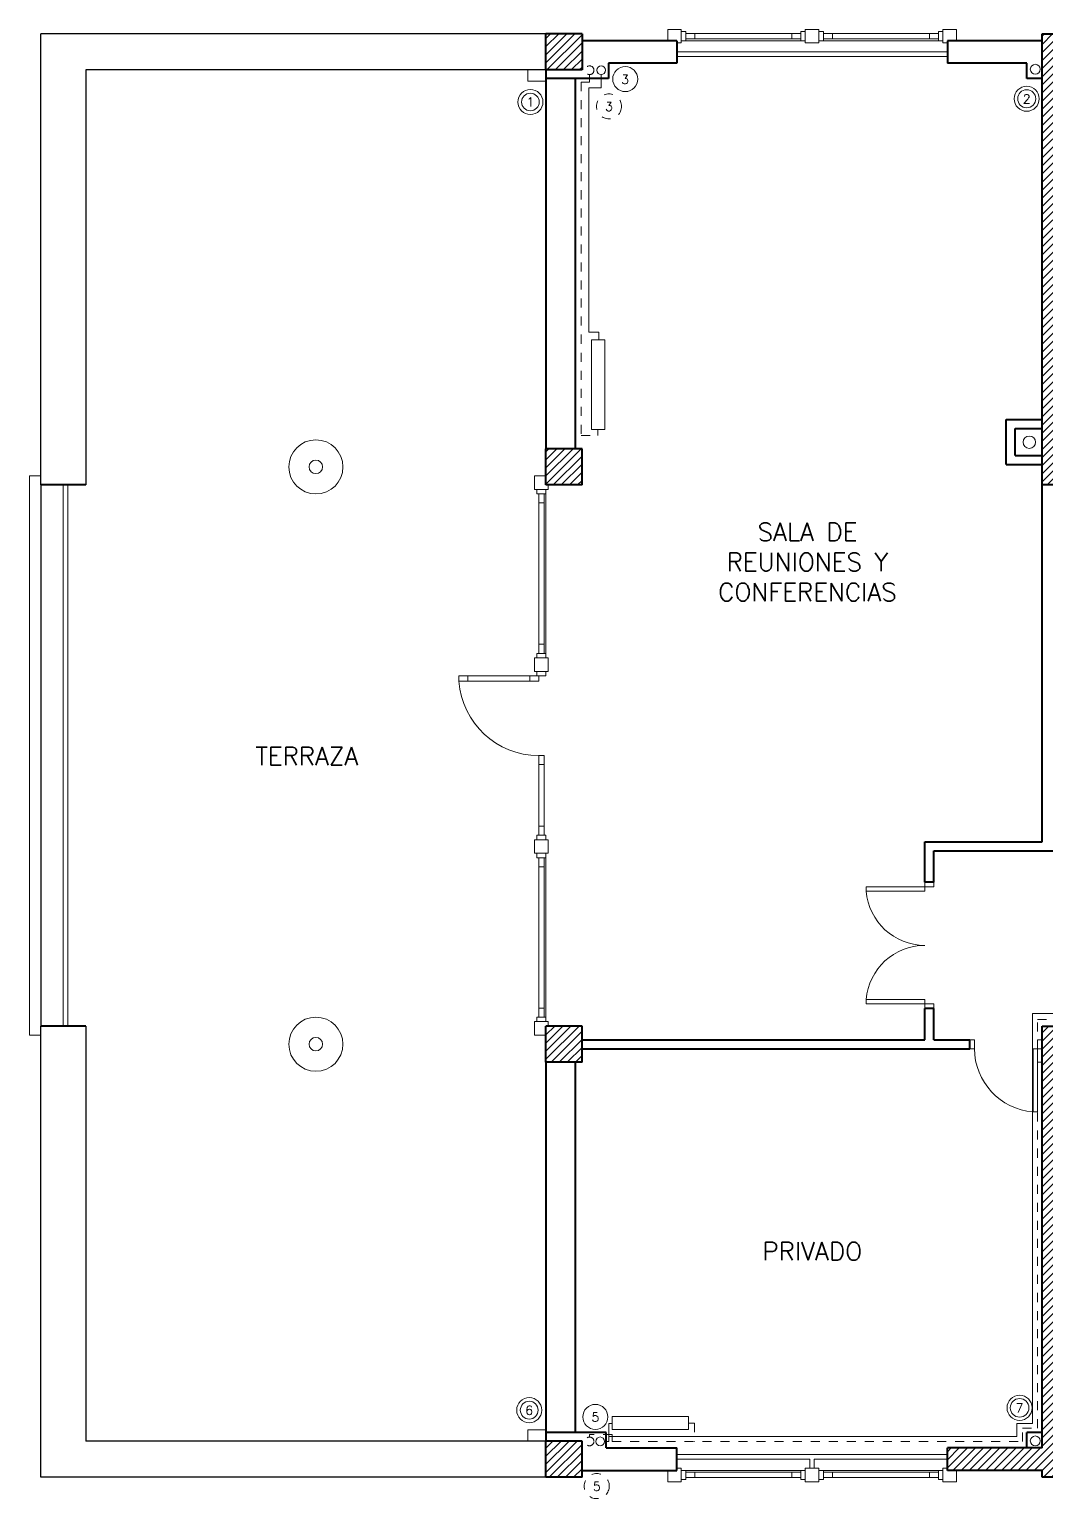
# Model space of a CAD drawing. Extents: x 1018 to 1352, y -109 to 184.
# Drawn here: x 1214.52 to 1225.8, y 7.51 to 23.8 of the extents above; entities that cross this region are included whole.
import ezdxf

# ---------------------------------------------------------------- set-up
doc = ezdxf.new("R2010")
doc.units = 0
doc.header["$LTSCALE"] = 0.5
doc.linetypes.add('ACAD_ISO03W100', pattern=[30, 12, -18])
doc.linetypes.add('DASHED', pattern=[19.05, 12.7, -6.35])
for name, color, linetype, lineweight in [('Agua caliente', 230, 'CONTINUOUS', 18), ('Agua fria', 5, 'ACAD_ISO03W100', 18), ('Carpintería', 55, 'CONTINUOUS', 20), ('Detalles 01', 8, 'CONTINUOUS', 9), ('Muros corte', 7, 'CONTINUOUS', 40), ('Muros vista', 253, 'CONTINUOUS', 25), ('Pluviales', 41, 'CONTINUOUS', 18), ('Punta 01', 6, 'CONTINUOUS', 9), ('Punta 02', 11, 'CONTINUOUS', 20), ('Tratamiento pisos', 251, 'CONTINUOUS', 9), ('Ventilación', 105, 'CONTINUOUS', 18)]:
    doc.layers.add(name, color=color, linetype=linetype, lineweight=lineweight)
doc.styles.add('Texto 1 mm', font='simplex.shx', dxfattribs={"height": 0.1})
doc.styles.add('Texto 2 mm', font='simplex.shx', dxfattribs={"height": 0.2})
pattern_1 = [(45, (60.8, -104.45304), (-0.0449012806, 0.0449012806), [])]

msp = doc.modelspace()

# ---------------------------------------------------------------- hatches: boundary and pattern name
at = {"layer": 'Detalles 01'}
h = msp.add_hatch(dxfattribs=at)
h.set_pattern_fill('ANSI31', color=256, scale=0.02, style=0)
h.set_pattern_definition(pattern_1)
h.paths.add_polyline_path([(1220.646, 23.752), (1220.246, 23.752), (1220.246, 23.352), (1220.646, 23.352)])
h = msp.add_hatch(dxfattribs=at)
h.set_pattern_fill('ANSI31,_O', color=256, scale=0.02)
h.set_pattern_definition([(45, (0, -104.45304), (-0.0449012806, 0.0449012806), [])])
h.paths.add_polyline_path([(1228.846, 23.677), (1227.746, 23.677), (1227.746, 23.427), (1228.846, 23.427)])
h.paths.add_polyline_path([(1227.746, 23.677), (1225.986, 23.677), (1225.986, 23.752), (1225.746, 23.752), (1225.746, 18.752), (1227.746, 18.752), (1227.746, 18.902), (1225.986, 18.902), (1225.986, 23.427), (1227.746, 23.427)])
h.paths.add_polyline_path([(1228.386, 22.627), (1228.236, 22.627), (1228.236, 18.902), (1227.746, 18.902), (1227.746, 18.752), (1228.386, 18.752)])
h = msp.add_hatch(dxfattribs=at)
h.set_pattern_fill('ANSI31', color=256, scale=0.02, style=0)
h.set_pattern_definition(pattern_1)
h.paths.add_polyline_path([(1220.246, 18.752), (1220.646, 18.752), (1220.646, 19.152), (1220.246, 19.152)])
h = msp.add_hatch(dxfattribs=at)
h.set_pattern_fill('ANSI31', color=256, scale=0.02, style=0)
h.set_pattern_definition(pattern_1)
h.paths.add_polyline_path([(1220.646, 12.752), (1220.246, 12.752), (1220.246, 12.352), (1220.646, 12.352)])
h = msp.add_hatch(dxfattribs=at)
h.set_pattern_fill('ANSI31,_O', color=256, scale=0.02)
h.set_pattern_definition(pattern_1)
h.paths.add_polyline_path([(1225.746, 8.077), (1224.696, 8.077), (1224.696, 7.827), (1225.746, 7.827), (1225.746, 7.752), (1225.996, 7.752), (1225.996, 9.477), (1227.246, 9.477), (1227.246, 9.727), (1225.996, 9.727), (1225.996, 12.752), (1225.746, 12.752)])
h = msp.add_hatch(dxfattribs=at)
h.set_pattern_fill('ANSI31', color=256, scale=0.02, style=0)
h.set_pattern_definition(pattern_1)
h.paths.add_polyline_path([(1220.246, 8.152), (1220.246, 7.752), (1220.646, 7.752), (1220.646, 8.152)])

# ---------------------------------------------------------------- linework, layer by layer
at = {"layer": 'Agua caliente', "lineweight": 20, "ltscale": 0.01}
for p, q in [((1220.859, 23.3), (1220.859, 23.155)), ((1220.72, 23.155), (1220.859, 23.155)), ((1220.72, 23.155), (1220.72, 20.445)), ((1220.72, 20.445), (1220.832, 20.445)), ((1220.832, 20.445), (1220.832, 20.36)), ((1225.641, 8.349), (1225.641, 12.892)), ((1225.641, 12.892), (1226.176, 12.892)), ((1220.943, 8.349), (1220.98, 8.349)), ((1220.943, 8.204), (1220.943, 8.349)), ((1225.464, 8.204), (1225.464, 8.349)), ((1225.464, 8.349), (1225.641, 8.349)), ((1220.895, 8.149), (1220.943, 8.149)), ((1220.943, 8.204), (1225.464, 8.204)), ((1220.943, 8.149), (1220.943, 8.204))]:
    msp.add_line(p, q, dxfattribs=at)
for centre, radius in [((1220.859, 23.349), 0.0486), ((1221.125, 23.251), 0.139), ((1220.794, 8.42), 0.139), ((1220.847, 8.149), 0.0486)]:
    msp.add_circle(centre, radius, dxfattribs=at)
at = {"layer": 'Agua fria', "lineweight": 20, "ltscale": 0.01}
for p, q in [((1220.73, 23.3), (1220.73, 23.218)), ((1220.638, 23.218), (1220.638, 19.3)), ((1220.73, 23.218), (1220.638, 23.218)), ((1220.638, 19.3), (1220.823, 19.3)), ((1220.823, 19.3), (1220.823, 19.368)), ((1225.696, 8.294), (1225.696, 12.824)), ((1225.696, 12.824), (1226.065, 12.824)), ((1221.827, 8.352), (1221.894, 8.352)), ((1221.894, 8.352), (1221.894, 8.149)), ((1220.981, 8.226), (1220.729, 8.226)), ((1220.729, 8.226), (1220.729, 8.198)), ((1220.981, 8.149), (1220.981, 8.226)), ((1220.981, 8.149), (1225.528, 8.149)), ((1225.528, 8.149), (1225.528, 8.294)), ((1225.528, 8.294), (1225.696, 8.294))]:
    msp.add_line(p, q, dxfattribs=at)
at = {"layer": 'Agua fria', "linetype": 'DASHED', "lineweight": 20, "ltscale": 0.01}
for centre in [(1220.73, 23.349), (1220.729, 8.149)]:
    msp.add_circle(centre, 0.0486, dxfattribs=at)
at = {"layer": 'Agua fria', "lineweight": 20, "ltscale": 0.01}
for centre in [(1220.945, 22.949), (1220.809, 7.653)]:
    msp.add_circle(centre, 0.139, dxfattribs=at)
at = {"layer": 'Carpintería'}
for p, q in [((1221.746, 23.802), (1221.596, 23.802)), ((1221.596, 23.802), (1221.596, 23.677)), ((1221.746, 23.802), (1221.746, 23.652)), ((1223.271, 23.802), (1223.121, 23.802)), ((1223.121, 23.802), (1223.121, 23.652)), ((1223.271, 23.802), (1223.271, 23.652)), ((1224.646, 23.802), (1224.646, 23.652)), ((1224.646, 23.802), (1224.796, 23.802)), ((1224.796, 23.802), (1224.796, 23.677)), ((1221.746, 23.652), (1221.696, 23.652)), ((1221.746, 23.777), (1221.796, 23.777)), ((1221.796, 23.677), (1221.746, 23.677)), ((1221.796, 23.777), (1221.796, 23.677)), ((1221.796, 23.757), (1223.071, 23.757)), ((1221.796, 23.697), (1223.071, 23.697)), ((1221.896, 23.757), (1221.896, 23.697)), ((1222.971, 23.757), (1222.971, 23.697)), ((1223.121, 23.777), (1223.071, 23.777)), ((1223.071, 23.677), (1223.071, 23.777)), ((1223.071, 23.677), (1223.121, 23.677)), ((1223.271, 23.652), (1223.121, 23.652)), ((1223.271, 23.777), (1223.321, 23.777)), ((1223.321, 23.677), (1223.271, 23.677)), ((1223.321, 23.777), (1223.321, 23.677)), ((1223.321, 23.757), (1224.596, 23.757)), ((1223.321, 23.697), (1224.596, 23.697)), ((1223.421, 23.757), (1223.421, 23.697)), ((1224.496, 23.757), (1224.496, 23.697)), ((1224.596, 23.777), (1224.596, 23.677)), ((1224.646, 23.777), (1224.596, 23.777)), ((1224.596, 23.677), (1224.646, 23.677)), ((1224.646, 23.652), (1224.696, 23.652)), ((1214.521, 18.852), (1214.521, 12.652)), ((1214.521, 18.852), (1214.646, 18.852)), ((1220.121, 18.852), (1220.121, 18.702)), ((1220.121, 18.852), (1220.246, 18.852)), ((1220.271, 18.752), (1220.271, 18.702)), ((1220.271, 18.702), (1220.121, 18.702)), ((1220.146, 18.702), (1220.146, 18.652)), ((1220.246, 18.652), (1220.146, 18.652)), ((1220.166, 18.652), (1220.166, 16.885)), ((1220.226, 18.652), (1220.226, 16.885)), ((1220.246, 18.652), (1220.246, 18.702)), ((1220.226, 18.552), (1220.166, 18.552)), ((1220.166, 16.985), (1220.226, 16.985)), ((1220.121, 16.835), (1220.121, 16.685)), ((1220.121, 16.835), (1220.271, 16.835)), ((1220.146, 16.835), (1220.146, 16.885)), ((1220.146, 16.885), (1220.246, 16.885)), ((1220.246, 16.885), (1220.246, 16.835)), ((1220.271, 16.835), (1220.271, 16.685)), ((1220.166, 16.635), (1219.282, 16.635)), ((1219.282, 16.635), (1219.282, 16.575)), ((1219.382, 16.635), (1219.382, 16.575)), ((1220.066, 16.575), (1220.066, 16.635)), ((1220.121, 16.685), (1220.271, 16.685)), ((1220.146, 16.685), (1220.146, 16.635)), ((1220.246, 16.635), (1220.146, 16.635)), ((1220.166, 16.575), (1220.166, 16.635)), ((1220.246, 16.685), (1220.246, 16.635)), ((1220.166, 16.575), (1219.282, 16.575)), ((1220.166, 15.752), (1220.166, 14.869)), ((1220.226, 15.752), (1220.166, 15.752)), ((1220.226, 15.652), (1220.166, 15.652)), ((1220.226, 15.752), (1220.226, 14.869)), ((1220.146, 14.819), (1220.146, 14.869)), ((1220.146, 14.869), (1220.246, 14.869)), ((1220.166, 14.969), (1220.226, 14.969)), ((1220.246, 14.869), (1220.246, 14.819)), ((1220.121, 14.819), (1220.121, 14.669)), ((1220.121, 14.819), (1220.271, 14.819)), ((1220.121, 14.669), (1220.271, 14.669)), ((1220.146, 14.669), (1220.146, 14.619)), ((1220.246, 14.619), (1220.246, 14.669)), ((1220.271, 14.819), (1220.271, 14.669)), ((1220.246, 14.619), (1220.146, 14.619)), ((1220.166, 14.619), (1220.166, 12.852)), ((1220.226, 14.519), (1220.166, 14.519)), ((1220.226, 14.619), (1220.226, 12.852)), ((1224.446, 14.298), (1224.446, 14.348)), ((1224.546, 14.298), (1224.546, 14.348)), ((1223.796, 14.248), (1223.796, 14.298)), ((1223.796, 14.298), (1224.446, 14.298)), ((1224.446, 14.248), (1223.796, 14.248)), ((1224.546, 14.298), (1224.446, 14.298)), ((1224.446, 14.298), (1224.446, 14.248)), ((1223.796, 12.998), (1223.796, 13.048)), ((1223.796, 13.048), (1224.446, 13.048)), ((1224.446, 13.048), (1224.446, 12.998)), ((1220.166, 12.952), (1220.226, 12.952)), ((1224.446, 12.998), (1223.796, 12.998)), ((1224.546, 12.998), (1224.446, 12.998)), ((1224.446, 12.998), (1224.446, 12.948)), ((1224.546, 12.998), (1224.546, 12.948)), ((1220.271, 12.802), (1220.121, 12.802)), ((1220.121, 12.802), (1220.121, 12.652)), ((1220.146, 12.802), (1220.146, 12.852)), ((1220.146, 12.852), (1220.246, 12.852)), ((1220.246, 12.852), (1220.246, 12.802)), ((1220.271, 12.802), (1220.271, 12.752)), ((1214.521, 12.652), (1214.646, 12.652)), ((1220.121, 12.652), (1220.246, 12.652)), ((1224.996, 12.602), (1224.946, 12.602)), ((1224.996, 12.602), (1224.996, 12.502)), ((1225.696, 12.602), (1225.696, 12.502)), ((1225.696, 12.602), (1225.746, 12.602)), ((1224.996, 12.502), (1224.946, 12.502)), ((1225.646, 11.802), (1225.646, 12.502)), ((1225.646, 12.502), (1225.696, 12.502)), ((1225.696, 12.502), (1225.746, 12.502)), ((1225.696, 12.502), (1225.696, 11.802)), ((1225.696, 11.802), (1225.646, 11.802)), ((1221.596, 7.702), (1221.596, 7.827)), ((1221.746, 7.852), (1221.696, 7.852)), ((1221.746, 7.702), (1221.746, 7.852)), ((1221.796, 7.827), (1221.746, 7.827)), ((1221.796, 7.727), (1221.796, 7.827)), ((1223.071, 7.827), (1223.071, 7.727)), ((1223.071, 7.827), (1223.121, 7.827)), ((1223.271, 7.852), (1223.121, 7.852)), ((1223.121, 7.702), (1223.121, 7.852)), ((1223.271, 7.702), (1223.271, 7.852)), ((1223.321, 7.827), (1223.271, 7.827)), ((1223.321, 7.727), (1223.321, 7.827)), ((1224.596, 7.727), (1224.596, 7.827)), ((1224.596, 7.827), (1224.646, 7.827)), ((1224.646, 7.702), (1224.646, 7.852)), ((1224.646, 7.852), (1224.696, 7.852)), ((1224.796, 7.702), (1224.796, 7.827)), ((1221.746, 7.702), (1221.596, 7.702)), ((1221.746, 7.727), (1221.796, 7.727)), ((1221.796, 7.807), (1223.071, 7.807)), ((1221.796, 7.747), (1223.071, 7.747)), ((1221.896, 7.747), (1221.896, 7.807)), ((1222.971, 7.747), (1222.971, 7.807)), ((1223.121, 7.727), (1223.071, 7.727)), ((1223.271, 7.702), (1223.121, 7.702)), ((1223.271, 7.727), (1223.321, 7.727)), ((1223.321, 7.807), (1224.596, 7.807)), ((1223.321, 7.747), (1224.596, 7.747)), ((1223.421, 7.747), (1223.421, 7.807)), ((1224.496, 7.747), (1224.496, 7.807)), ((1224.646, 7.727), (1224.596, 7.727)), ((1224.646, 7.702), (1224.796, 7.702))]:
    msp.add_line(p, q, dxfattribs=at)
at = {"layer": 'Detalles 01'}
for p, q in [((1223.071, 23.677), (1221.796, 23.677)), ((1224.596, 23.677), (1223.321, 23.677)), ((1224.696, 23.552), (1221.696, 23.552)), ((1224.696, 23.502), (1221.696, 23.502)), ((1214.896, 18.752), (1214.896, 12.752)), ((1214.946, 18.752), (1214.946, 12.752)), ((1220.246, 18.652), (1220.246, 16.885)), ((1220.246, 14.619), (1220.246, 12.852)), ((1224.696, 8.002), (1221.696, 8.002)), ((1223.171, 7.952), (1221.696, 7.952)), ((1223.071, 7.827), (1221.796, 7.827)), ((1223.171, 7.852), (1223.171, 7.952)), ((1224.696, 7.952), (1223.221, 7.952)), ((1223.221, 7.852), (1223.221, 7.952)), ((1224.596, 7.827), (1223.321, 7.827))]:
    msp.add_line(p, q, dxfattribs=at)
for centre, radius in [((1217.696, 18.952), 0.3), ((1217.696, 18.952), 0.075), ((1217.696, 12.552), 0.3), ((1217.696, 12.552), 0.075)]:
    msp.add_circle(centre, radius, dxfattribs=at)
for centre, radius, start, end in [((1220.167, 16.639), 0.887, 184.1322, 269.8947), ((1224.447, 14.302), 0.654, 184.7184, 269.8628), ((1224.447, 12.994), 0.654, 90.1372, 175.2816), ((1225.699, 12.504), 0.703, 180.1171, 265.6407)]:
    msp.add_arc(centre, radius, start, end, dxfattribs=at)
at = {"layer": 'Muros corte'}
for p, q in [((1220.646, 23.752), (1220.246, 23.752)), ((1220.246, 23.352), (1220.246, 23.752)), ((1220.646, 23.752), (1220.646, 23.352)), ((1221.696, 23.677), (1220.646, 23.677)), ((1221.696, 23.677), (1221.696, 23.427)), ((1225.746, 23.677), (1224.696, 23.677)), ((1224.696, 23.677), (1224.696, 23.427)), ((1225.746, 18.752), (1225.746, 23.752)), ((1225.746, 23.752), (1225.986, 23.752)), ((1220.646, 23.352), (1220.246, 23.352)), ((1220.246, 23.352), (1220.246, 19.152)), ((1221.696, 23.427), (1220.938, 23.427)), ((1220.938, 23.427), (1220.938, 23.257)), ((1225.576, 23.427), (1224.696, 23.427)), ((1225.576, 23.257), (1225.576, 23.427)), ((1225.746, 14.794), (1225.746, 23.427)), ((1220.938, 23.257), (1220.246, 23.257)), ((1220.571, 23.257), (1220.571, 19.152)), ((1225.746, 23.257), (1225.576, 23.257)), ((1225.346, 18.977), (1225.346, 19.477)), ((1225.346, 19.477), (1225.746, 19.477)), ((1225.446, 19.077), (1225.446, 19.377)), ((1225.446, 19.377), (1225.746, 19.377)), ((1220.646, 19.152), (1220.246, 19.152)), ((1220.246, 18.752), (1220.246, 19.152)), ((1220.646, 18.752), (1220.646, 19.152)), ((1225.446, 19.077), (1225.746, 19.077)), ((1225.346, 18.977), (1225.746, 18.977)), ((1215.146, 18.752), (1214.646, 18.752)), ((1220.646, 18.752), (1220.246, 18.752)), ((1228.386, 18.752), (1225.746, 18.752)), ((1224.446, 14.794), (1225.746, 14.794)), ((1224.446, 14.348), (1224.446, 14.794)), ((1224.546, 14.694), (1227.246, 14.694)), ((1224.546, 14.348), (1224.546, 14.694)), ((1224.546, 14.348), (1224.446, 14.348)), ((1224.446, 12.602), (1224.446, 12.948)), ((1224.546, 12.948), (1224.446, 12.948)), ((1224.546, 12.602), (1224.546, 12.948)), ((1215.146, 12.752), (1214.646, 12.752)), ((1220.646, 12.752), (1220.246, 12.752)), ((1220.246, 12.352), (1220.246, 12.752)), ((1220.646, 12.352), (1220.646, 12.752)), ((1225.746, 12.752), (1225.996, 12.752)), ((1225.746, 8.077), (1225.746, 12.752)), ((1220.646, 12.602), (1224.446, 12.602)), ((1224.546, 12.602), (1224.946, 12.602)), ((1224.946, 12.502), (1224.946, 12.602)), ((1220.646, 12.502), (1224.946, 12.502)), ((1220.646, 12.352), (1220.246, 12.352)), ((1220.246, 12.352), (1220.246, 8.152)), ((1220.571, 12.352), (1220.571, 8.247)), ((1220.914, 8.247), (1220.246, 8.247)), ((1220.646, 8.152), (1220.246, 8.152)), ((1220.246, 7.752), (1220.246, 8.152)), ((1220.646, 7.752), (1220.646, 8.152)), ((1220.914, 8.077), (1220.914, 8.247)), ((1225.746, 8.247), (1225.576, 8.247)), ((1225.576, 8.077), (1225.576, 8.247)), ((1220.914, 8.077), (1221.696, 8.077)), ((1221.696, 7.827), (1221.696, 8.077)), ((1225.746, 8.077), (1224.696, 8.077)), ((1224.696, 7.827), (1224.696, 8.077)), ((1220.646, 7.827), (1221.696, 7.827)), ((1225.746, 7.827), (1224.696, 7.827)), ((1225.746, 7.752), (1225.746, 7.827)), ((1220.646, 7.752), (1220.246, 7.752)), ((1225.996, 7.752), (1225.746, 7.752))]:
    msp.add_line(p, q, dxfattribs=at)
at = {"layer": 'Muros vista'}
for p, q in [((1214.646, 18.752), (1214.646, 23.752)), ((1220.246, 23.752), (1214.646, 23.752)), ((1215.146, 23.352), (1215.146, 18.752)), ((1220.246, 23.352), (1215.146, 23.352)), ((1214.646, 18.752), (1214.646, 12.752)), ((1214.646, 7.752), (1214.646, 12.752)), ((1215.146, 12.752), (1215.146, 8.152)), ((1220.246, 8.152), (1215.146, 8.152)), ((1220.246, 7.752), (1214.646, 7.752))]:
    msp.add_line(p, q, dxfattribs=at)
at = {"layer": 'Pluviales'}
for p, q in [((1220.046, 23.352), (1220.046, 23.227)), ((1220.246, 23.227), (1220.046, 23.227)), ((1220.246, 8.277), (1220.046, 8.277)), ((1220.046, 8.152), (1220.046, 8.277))]:
    msp.add_line(p, q, dxfattribs=at)
for centre, radius in [((1225.67, 23.36), 0.055), ((1220.074, 22.997), 0.139), ((1225.575, 23.033), 0.139), ((1220.061, 8.495), 0.139), ((1225.496, 8.521), 0.139), ((1225.67, 8.154), 0.055)]:
    msp.add_circle(centre, radius, dxfattribs=at)
at = {"layer": 'Pluviales', "lineweight": 20, "ltscale": 0.01}
for centre, radius in [((1225.575, 23.033), 0.1), ((1220.074, 22.997), 0.0974), ((1220.061, 8.495), 0.0988), ((1225.496, 8.521), 0.103)]:
    msp.add_circle(centre, radius, dxfattribs=at)
at = {"layer": 'Punta 02', "lineweight": 20, "ltscale": 0.01}
for points in [[(1220.75, 19.368), (1220.75, 20.36), (1220.899, 20.36), (1220.899, 19.368)], [(1221.827, 8.279), (1220.98, 8.279), (1220.98, 8.425), (1221.827, 8.425)]]:
    msp.add_lwpolyline(points, close=True, dxfattribs=at)
at = {"layer": 'Tratamiento pisos'}
msp.add_line((1225.696, 12.352), (1225.746, 12.352), dxfattribs=at)
at = {"layer": 'Ventilación'}
msp.add_circle((1225.604, 19.225), 0.0684, dxfattribs=at)

# ---------------------------------------------------------------- texts
at = {"layer": 'Agua fria', "lineweight": 20, "ltscale": 0.01, "insert": (1220.809, 7.701), "char_height": 0.1, "width": 0.92289, "attachment_point": 2, "style": 'Texto 1 mm'}
msp.add_mtext('5', dxfattribs=at)
at = {"layer": 'Punta 01', "lineweight": 20, "ltscale": 0.01, "char_height": 0.1, "width": 0.92289, "attachment_point": 2, "style": 'Texto 1 mm'}
for s, insert in [('3', (1221.123, 23.297)), ('3', (1220.945, 22.997)), ('5', (1220.794, 8.468))]:
    msp.add_mtext(s, dxfattribs=dict(at, insert=insert))
at = {"layer": 'Punta 01', "char_height": 0.1, "width": 0.92289, "attachment_point": 2, "style": 'Texto 1 mm'}
for s, insert in [('1', (1220.074, 23.046)), ('2', (1225.575, 23.081)), ('6', (1220.061, 8.544)), ('7', (1225.495, 8.569))]:
    msp.add_mtext(s, dxfattribs=dict(at, insert=insert))
at = {"layer": 'Punta 02', "lineweight": 20, "char_height": 0.2, "style": 'Texto 2 mm'}
for s, insert, width, attachment_point in [('SALA DE REUNIONES Y CONFERENCIAS', (1223.145, 18.331), 2.1374, 2), ('TERRAZA', (1217.027, 15.846), 1.34704, 1), ('PRIVADO', (1222.646, 10.357), 1.26943, 1)]:
    msp.add_mtext(s, dxfattribs=dict(at, insert=insert, width=width, attachment_point=attachment_point))

doc.saveas('drawing.dxf')
